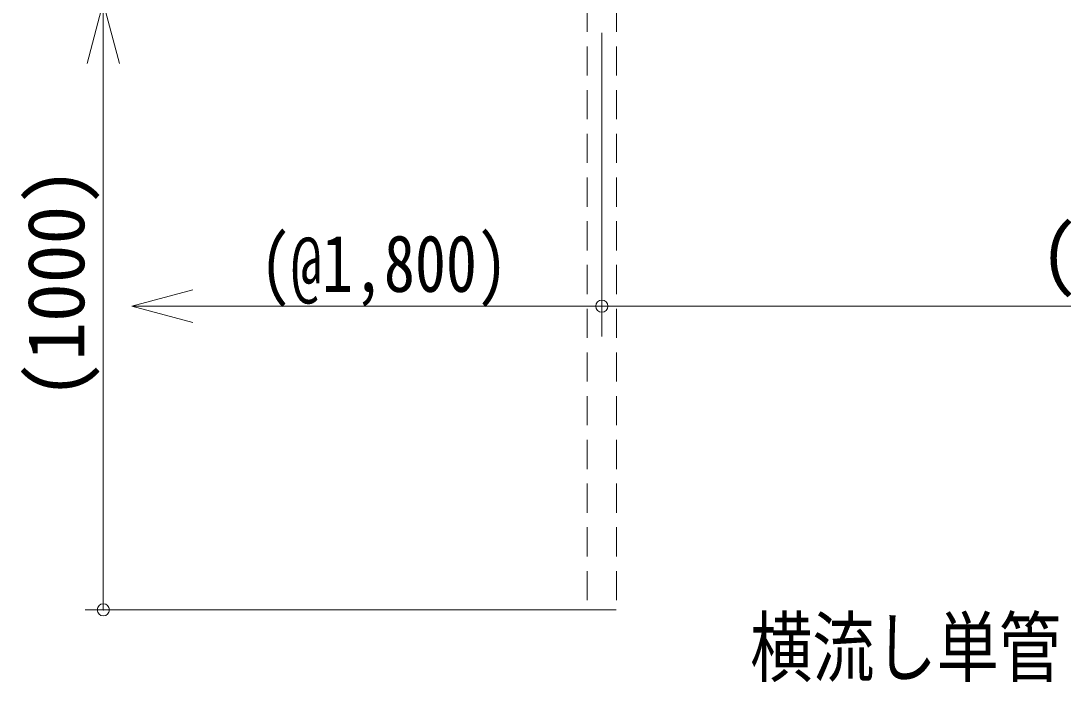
# Model space of a CAD drawing. Units: millimetres, scale not verified. Extents: x -10062 to 10062, y -6938 to 6938.
# Drawn here: x 2497 to 4213, y -4489 to -3400 of the extents above; entities that cross this region are included whole.
import ezdxf
from ezdxf.enums import TextEntityAlignment as Align

# ---------------------------------------------------------------- set-up
doc = ezdxf.new("R2010")
doc.units = ezdxf.units.MM
doc.header["$LTSCALE"] = 40
doc.header["$PDMODE"] = 32
doc.header["$PDSIZE"] = 20
doc.linetypes.add('DASHED1', pattern=[1.8, 1.2, -0.6])
for name, color, linetype, lineweight in [('0-1_0', 4, 'Continuous', 9), ('1-1_dim', 7, 'Continuous', 9), ('1-4_text', 7, 'Continuous', 9), ('1-8_仮囲い', 7, 'Continuous', 9)]:
    doc.layers.add(name, color=color, linetype=linetype, lineweight=lineweight)
doc.styles.add('ＭＳ ゴシック', font='')
doc.styles.get('ＭＳ ゴシック').set_extended_font_data('MS Gothic')

msp = doc.modelspace()

# ---------------------------------------------------------------- linework, layer by layer
at = {"layer": '0-1_0', "lineweight": 5}
for p, q in [((3453.44, -3420.17), (3453.44, -3920.17)), ((2679.81, -3870.17), (2779.81, -3870.17)), ((2779.81, -3870.17), (3453.46, -3870.17)), ((3453.44, -3870.17), (5253.44, -3870.17)), ((5203.44, -3870.17), (3503.44, -3870.17))]:
    msp.add_line(p, q, dxfattribs=at)
msp.add_lwpolyline([(2779.81, -3896.96), (2679.81, -3870.17), (2779.81, -3843.37)], dxfattribs=at)
at = {"layer": '0-1_0'}
msp.add_point((3453.44, -3870.17), dxfattribs=at)
at = {"layer": '1-1_dim', "color": 4, "lineweight": 5}
for p, q in [((2632.58, -3370.16), (2632.58, -3470.16)), ((2632.58, -3470.16), (2632.58, -3570.16))]:
    msp.add_line(p, q, dxfattribs=at)
at = {"layer": '1-1_dim'}
for p, q in [((2632.58, -4370.17), (2632.58, -3370.17)), ((2632.58, -3470.17), (2632.58, -4270.17)), ((3433.44, -4370.17), (2602.58, -4370.17))]:
    msp.add_line(p, q, dxfattribs=at)
at = {"layer": '1-1_dim', "color": 4, "lineweight": 5}
msp.add_lwpolyline([(2605.78, -3470.16), (2632.58, -3370.16), (2659.38, -3470.16)], dxfattribs=at)
at = {"layer": '1-1_dim'}
msp.add_point((2632.58, -4370.17), dxfattribs=at)
at = {"layer": '1-8_仮囲い', "linetype": 'DASHED1'}
for p, q in [((3429.14, -3370.17), (3429.14, -4370.17)), ((3477.74, -3370.17), (3477.74, -4370.17)), ((3429.14, -4370.17), (3477.74, -4370.17))]:
    msp.add_line(p, q, dxfattribs=at)

# ---------------------------------------------------------------- texts
at = {"layer": '0-1_0', "color": 2, "style": 'ＭＳ ゴシック'}
msp.add_text('(1,800)', height=93.84, dxfattribs=at).set_placement((4174.24, -3858.63), align=Align.BOTTOM_LEFT)
at = {"layer": '0-1_0', "color": 2, "style": 'ＭＳ ゴシック', "width": 0.8}
msp.add_text('(@1,800)', height=93.84, dxfattribs=at).set_placement((2890.34, -3874.63), align=Align.BOTTOM_LEFT)
at = {"layer": '1-1_dim', "color": 2, "style": 'ＭＳ ゴシック'}
msp.add_text('(1000)', height=93.84, rotation=90, dxfattribs=at).set_placement((2629.38, -4023.77), align=Align.BOTTOM_LEFT)
at = {"layer": '1-4_text', "style": 'ＭＳ ゴシック', "width": 0.8}
msp.add_text('横流し単管', height=93.84, dxfattribs=at).set_placement((3697.78, -4506.83), align=Align.BOTTOM_LEFT)

doc.saveas('drawing.dxf')
